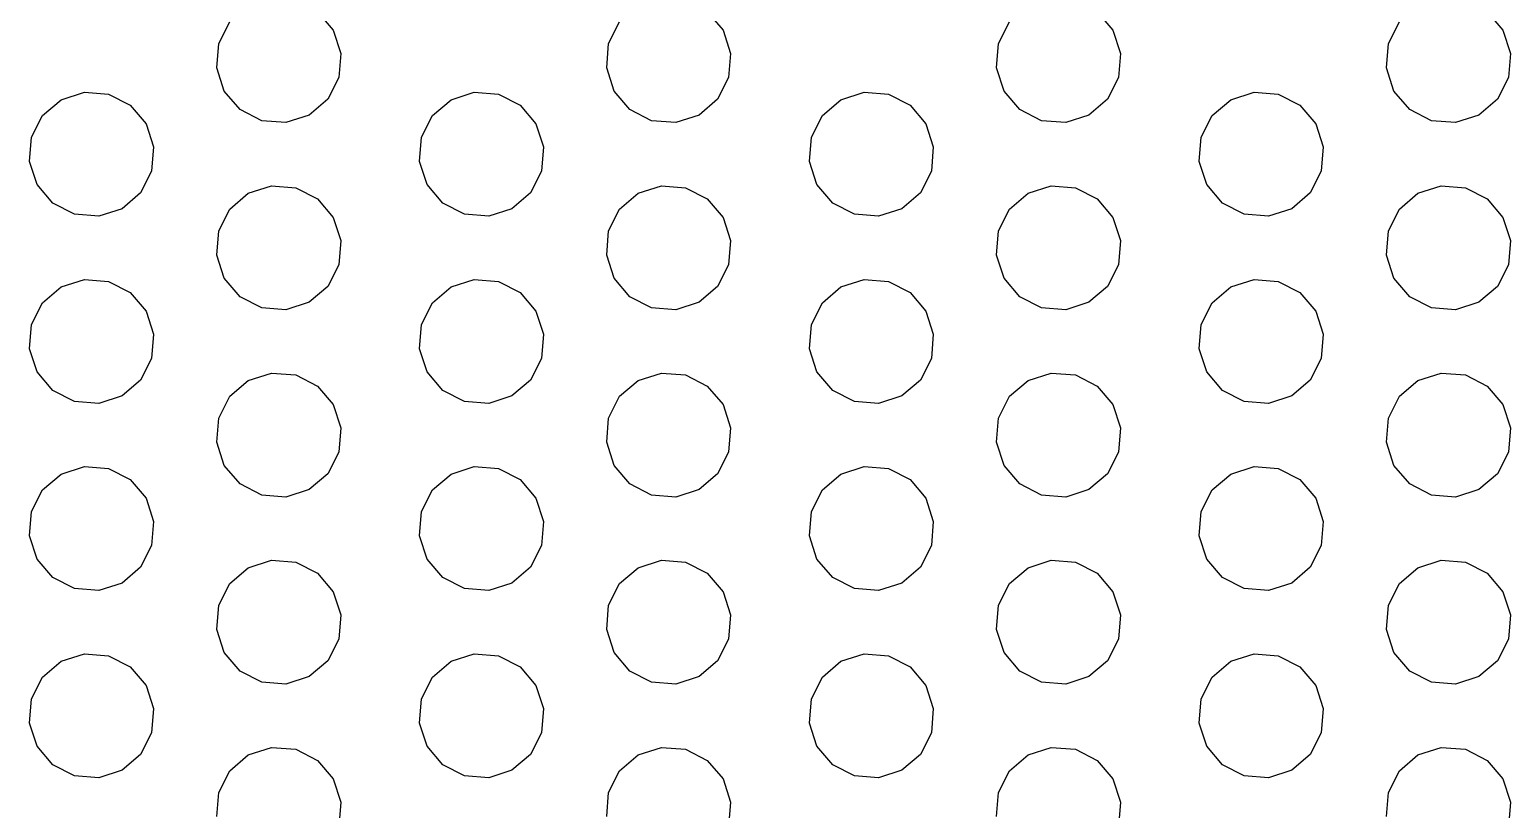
# Model space of a CAD drawing. Header units: metres. Extents: x 50 to 377, y 20 to 300.
# Drawn here: x 300.56 to 324.3, y 71.76 to 84.26 of the extents above; entities that cross this region are included whole.
import ezdxf

# ---------------------------------------------------------------- set-up
doc = ezdxf.new("R2010")
doc.units = ezdxf.units.M

msp = doc.modelspace()

# ---------------------------------------------------------------- linework, layer by layer
at = {"layer": 'Layer0'}
for p, q in [((305.177, 84.547, 0), (305.43, 84.25, 0)), ((311.427, 84.547, 0), (311.68, 84.25, 0)), ((317.677, 84.547, 0), (317.93, 84.25, 0)), ((323.927, 84.547, 0), (324.18, 84.25, 0)), ((303.595, 84.035, 0), (303.772, 84.383, 0)), ((309.845, 84.035, 0), (310.022, 84.383, 0)), ((316.095, 84.035, 0), (316.272, 84.383, 0)), ((322.345, 84.035, 0), (322.522, 84.383, 0)), ((303.564, 83.646, 0), (303.595, 84.035, 0)), ((305.43, 84.25, 0), (305.55, 83.879, 0)), ((309.814, 83.646, 0), (309.845, 84.035, 0)), ((311.68, 84.25, 0), (311.8, 83.879, 0)), ((316.064, 83.646, 0), (316.095, 84.035, 0)), ((317.93, 84.25, 0), (318.05, 83.879, 0)), ((322.314, 83.646, 0), (322.345, 84.035, 0)), ((324.18, 84.25, 0), (324.3, 83.879, 0)), ((305.55, 83.879, 0), (305.519, 83.49, 0)), ((311.8, 83.879, 0), (311.769, 83.49, 0)), ((318.05, 83.879, 0), (318.019, 83.49, 0)), ((324.3, 83.879, 0), (324.269, 83.49, 0)), ((303.684, 83.275, 0), (303.564, 83.646, 0)), ((309.934, 83.275, 0), (309.814, 83.646, 0)), ((316.184, 83.275, 0), (316.064, 83.646, 0)), ((322.434, 83.275, 0), (322.314, 83.646, 0)), ((305.519, 83.49, 0), (305.342, 83.143, 0)), ((311.769, 83.49, 0), (311.592, 83.143, 0)), ((318.019, 83.49, 0), (317.842, 83.143, 0)), ((324.269, 83.49, 0), (324.092, 83.143, 0)), ((300.772, 82.883, 0), (301.069, 83.136, 0)), ((301.069, 83.136, 0), (301.441, 83.256, 0)), ((301.441, 83.256, 0), (301.83, 83.225, 0)), ((301.83, 83.225, 0), (302.177, 83.047, 0)), ((303.937, 82.978, 0), (303.684, 83.275, 0)), ((305.342, 83.143, 0), (305.045, 82.89, 0)), ((307.022, 82.883, 0), (307.319, 83.136, 0)), ((307.319, 83.136, 0), (307.691, 83.256, 0)), ((307.691, 83.256, 0), (308.08, 83.225, 0)), ((308.08, 83.225, 0), (308.427, 83.047, 0)), ((310.187, 82.978, 0), (309.934, 83.275, 0)), ((311.592, 83.143, 0), (311.295, 82.89, 0)), ((313.272, 82.883, 0), (313.569, 83.136, 0)), ((313.569, 83.136, 0), (313.941, 83.256, 0)), ((313.941, 83.256, 0), (314.33, 83.225, 0)), ((314.33, 83.225, 0), (314.677, 83.047, 0)), ((316.437, 82.978, 0), (316.184, 83.275, 0)), ((317.842, 83.143, 0), (317.545, 82.89, 0)), ((319.522, 82.883, 0), (319.819, 83.136, 0)), ((319.819, 83.136, 0), (320.191, 83.256, 0)), ((320.191, 83.256, 0), (320.58, 83.225, 0)), ((320.58, 83.225, 0), (320.927, 83.047, 0)), ((322.687, 82.978, 0), (322.434, 83.275, 0)), ((324.092, 83.143, 0), (323.795, 82.89, 0)), ((300.595, 82.535, 0), (300.772, 82.883, 0)), ((302.177, 83.047, 0), (302.43, 82.75, 0)), ((304.284, 82.8, 0), (303.937, 82.978, 0)), ((305.045, 82.89, 0), (304.673, 82.769, 0)), ((306.845, 82.535, 0), (307.022, 82.883, 0)), ((308.427, 83.047, 0), (308.68, 82.75, 0)), ((310.534, 82.8, 0), (310.187, 82.978, 0)), ((311.295, 82.89, 0), (310.923, 82.769, 0)), ((313.095, 82.535, 0), (313.272, 82.883, 0)), ((314.677, 83.047, 0), (314.93, 82.75, 0)), ((316.784, 82.8, 0), (316.437, 82.978, 0)), ((317.545, 82.89, 0), (317.173, 82.769, 0)), ((319.345, 82.535, 0), (319.522, 82.883, 0)), ((320.927, 83.047, 0), (321.18, 82.75, 0)), ((323.034, 82.8, 0), (322.687, 82.978, 0)), ((323.795, 82.89, 0), (323.423, 82.769, 0)), ((302.43, 82.75, 0), (302.55, 82.379, 0)), ((304.673, 82.769, 0), (304.284, 82.8, 0)), ((308.68, 82.75, 0), (308.8, 82.379, 0)), ((310.923, 82.769, 0), (310.534, 82.8, 0)), ((314.93, 82.75, 0), (315.05, 82.379, 0)), ((317.173, 82.769, 0), (316.784, 82.8, 0)), ((321.18, 82.75, 0), (321.3, 82.379, 0)), ((323.423, 82.769, 0), (323.034, 82.8, 0)), ((300.564, 82.146, 0), (300.595, 82.535, 0)), ((302.55, 82.379, 0), (302.519, 81.99, 0)), ((306.814, 82.146, 0), (306.845, 82.535, 0)), ((308.8, 82.379, 0), (308.769, 81.99, 0)), ((313.064, 82.146, 0), (313.095, 82.535, 0)), ((315.05, 82.379, 0), (315.019, 81.99, 0)), ((319.314, 82.146, 0), (319.345, 82.535, 0)), ((321.3, 82.379, 0), (321.269, 81.99, 0)), ((300.684, 81.775, 0), (300.564, 82.146, 0)), ((306.934, 81.775, 0), (306.814, 82.146, 0)), ((313.184, 81.775, 0), (313.064, 82.146, 0)), ((319.434, 81.775, 0), (319.314, 82.146, 0)), ((302.519, 81.99, 0), (302.342, 81.643, 0)), ((308.769, 81.99, 0), (308.592, 81.643, 0)), ((315.019, 81.99, 0), (314.842, 81.643, 0)), ((321.269, 81.99, 0), (321.092, 81.643, 0)), ((300.937, 81.478, 0), (300.684, 81.775, 0)), ((304.069, 81.636, 0), (304.441, 81.756, 0)), ((304.441, 81.756, 0), (304.83, 81.725, 0)), ((304.83, 81.725, 0), (305.177, 81.547, 0)), ((307.187, 81.478, 0), (306.934, 81.775, 0)), ((310.319, 81.636, 0), (310.691, 81.756, 0)), ((310.691, 81.756, 0), (311.08, 81.725, 0)), ((311.08, 81.725, 0), (311.427, 81.547, 0)), ((313.437, 81.478, 0), (313.184, 81.775, 0)), ((316.569, 81.636, 0), (316.941, 81.756, 0)), ((316.941, 81.756, 0), (317.33, 81.725, 0)), ((317.33, 81.725, 0), (317.677, 81.547, 0)), ((319.687, 81.478, 0), (319.434, 81.775, 0)), ((322.819, 81.636, 0), (323.191, 81.756, 0)), ((323.191, 81.756, 0), (323.58, 81.725, 0)), ((323.58, 81.725, 0), (323.927, 81.547, 0)), ((301.284, 81.3, 0), (300.937, 81.478, 0)), ((302.342, 81.643, 0), (302.045, 81.39, 0)), ((303.772, 81.383, 0), (304.069, 81.636, 0)), ((305.177, 81.547, 0), (305.43, 81.25, 0)), ((307.534, 81.3, 0), (307.187, 81.478, 0)), ((308.592, 81.643, 0), (308.295, 81.39, 0)), ((310.022, 81.383, 0), (310.319, 81.636, 0)), ((311.427, 81.547, 0), (311.68, 81.25, 0)), ((313.784, 81.3, 0), (313.437, 81.478, 0)), ((314.842, 81.643, 0), (314.545, 81.39, 0)), ((316.272, 81.383, 0), (316.569, 81.636, 0)), ((317.677, 81.547, 0), (317.93, 81.25, 0)), ((320.034, 81.3, 0), (319.687, 81.478, 0)), ((321.092, 81.643, 0), (320.795, 81.39, 0)), ((322.522, 81.383, 0), (322.819, 81.636, 0)), ((323.927, 81.547, 0), (324.18, 81.25, 0)), ((301.673, 81.269, 0), (301.284, 81.3, 0)), ((302.045, 81.39, 0), (301.673, 81.269, 0)), ((303.595, 81.035, 0), (303.772, 81.383, 0)), ((305.43, 81.25, 0), (305.55, 80.879, 0)), ((307.923, 81.269, 0), (307.534, 81.3, 0)), ((308.295, 81.39, 0), (307.923, 81.269, 0)), ((309.845, 81.035, 0), (310.022, 81.383, 0)), ((311.68, 81.25, 0), (311.8, 80.879, 0)), ((314.173, 81.269, 0), (313.784, 81.3, 0)), ((314.545, 81.39, 0), (314.173, 81.269, 0)), ((316.095, 81.035, 0), (316.272, 81.383, 0)), ((317.93, 81.25, 0), (318.05, 80.879, 0)), ((320.423, 81.269, 0), (320.034, 81.3, 0)), ((320.795, 81.39, 0), (320.423, 81.269, 0)), ((322.345, 81.035, 0), (322.522, 81.383, 0)), ((324.18, 81.25, 0), (324.3, 80.879, 0)), ((303.564, 80.646, 0), (303.595, 81.035, 0)), ((309.814, 80.646, 0), (309.845, 81.035, 0)), ((316.064, 80.646, 0), (316.095, 81.035, 0)), ((322.314, 80.646, 0), (322.345, 81.035, 0)), ((305.55, 80.879, 0), (305.519, 80.49, 0)), ((311.8, 80.879, 0), (311.769, 80.49, 0)), ((318.05, 80.879, 0), (318.019, 80.49, 0)), ((324.3, 80.879, 0), (324.269, 80.49, 0)), ((303.684, 80.275, 0), (303.564, 80.646, 0)), ((305.519, 80.49, 0), (305.342, 80.143, 0)), ((309.934, 80.275, 0), (309.814, 80.646, 0)), ((311.769, 80.49, 0), (311.592, 80.143, 0)), ((316.184, 80.275, 0), (316.064, 80.646, 0)), ((318.019, 80.49, 0), (317.842, 80.143, 0)), ((322.434, 80.275, 0), (322.314, 80.646, 0)), ((324.269, 80.49, 0), (324.092, 80.143, 0)), ((301.069, 80.136, 0), (301.441, 80.256, 0)), ((301.441, 80.256, 0), (301.83, 80.225, 0)), ((303.937, 79.978, 0), (303.684, 80.275, 0)), ((307.319, 80.136, 0), (307.691, 80.256, 0)), ((307.691, 80.256, 0), (308.08, 80.225, 0)), ((310.187, 79.978, 0), (309.934, 80.275, 0)), ((313.569, 80.136, 0), (313.941, 80.256, 0)), ((313.941, 80.256, 0), (314.33, 80.225, 0)), ((316.437, 79.978, 0), (316.184, 80.275, 0)), ((319.819, 80.136, 0), (320.191, 80.256, 0)), ((320.191, 80.256, 0), (320.58, 80.225, 0)), ((322.687, 79.978, 0), (322.434, 80.275, 0)), ((300.772, 79.883, 0), (301.069, 80.136, 0)), ((301.83, 80.225, 0), (302.177, 80.047, 0)), ((302.177, 80.047, 0), (302.43, 79.75, 0)), ((305.342, 80.143, 0), (305.045, 79.89, 0)), ((307.022, 79.883, 0), (307.319, 80.136, 0)), ((308.08, 80.225, 0), (308.427, 80.047, 0)), ((308.427, 80.047, 0), (308.68, 79.75, 0)), ((311.592, 80.143, 0), (311.295, 79.89, 0)), ((313.272, 79.883, 0), (313.569, 80.136, 0)), ((314.33, 80.225, 0), (314.677, 80.047, 0)), ((314.677, 80.047, 0), (314.93, 79.75, 0)), ((317.842, 80.143, 0), (317.545, 79.89, 0)), ((319.522, 79.883, 0), (319.819, 80.136, 0)), ((320.58, 80.225, 0), (320.927, 80.047, 0)), ((320.927, 80.047, 0), (321.18, 79.75, 0)), ((324.092, 80.143, 0), (323.795, 79.89, 0)), ((300.595, 79.535, 0), (300.772, 79.883, 0)), ((304.284, 79.8, 0), (303.937, 79.978, 0)), ((304.673, 79.769, 0), (304.284, 79.8, 0)), ((305.045, 79.89, 0), (304.673, 79.769, 0)), ((306.845, 79.535, 0), (307.022, 79.883, 0)), ((310.534, 79.8, 0), (310.187, 79.978, 0)), ((310.923, 79.769, 0), (310.534, 79.8, 0)), ((311.295, 79.89, 0), (310.923, 79.769, 0)), ((313.095, 79.535, 0), (313.272, 79.883, 0)), ((316.784, 79.8, 0), (316.437, 79.978, 0)), ((317.173, 79.769, 0), (316.784, 79.8, 0)), ((317.545, 79.89, 0), (317.173, 79.769, 0)), ((319.345, 79.535, 0), (319.522, 79.883, 0)), ((323.034, 79.8, 0), (322.687, 79.978, 0)), ((323.423, 79.769, 0), (323.034, 79.8, 0)), ((323.795, 79.89, 0), (323.423, 79.769, 0)), ((300.564, 79.146, 0), (300.595, 79.535, 0)), ((302.43, 79.75, 0), (302.55, 79.379, 0)), ((306.814, 79.146, 0), (306.845, 79.535, 0)), ((308.68, 79.75, 0), (308.8, 79.379, 0)), ((313.064, 79.146, 0), (313.095, 79.535, 0)), ((314.93, 79.75, 0), (315.05, 79.379, 0)), ((319.314, 79.146, 0), (319.345, 79.535, 0)), ((321.18, 79.75, 0), (321.3, 79.379, 0)), ((302.55, 79.379, 0), (302.519, 78.99, 0)), ((308.8, 79.379, 0), (308.769, 78.99, 0)), ((315.05, 79.379, 0), (315.019, 78.99, 0)), ((321.3, 79.379, 0), (321.269, 78.99, 0)), ((300.684, 78.775, 0), (300.564, 79.146, 0)), ((306.934, 78.775, 0), (306.814, 79.146, 0)), ((313.184, 78.775, 0), (313.064, 79.146, 0)), ((319.434, 78.775, 0), (319.314, 79.146, 0)), ((302.519, 78.99, 0), (302.342, 78.643, 0)), ((308.769, 78.99, 0), (308.592, 78.643, 0)), ((315.019, 78.99, 0), (314.842, 78.643, 0)), ((321.269, 78.99, 0), (321.092, 78.643, 0)), ((300.937, 78.478, 0), (300.684, 78.775, 0)), ((302.342, 78.643, 0), (302.045, 78.39, 0)), ((303.772, 78.383, 0), (304.069, 78.636, 0)), ((304.069, 78.636, 0), (304.441, 78.756, 0)), ((304.441, 78.756, 0), (304.83, 78.725, 0)), ((304.83, 78.725, 0), (305.177, 78.547, 0)), ((307.187, 78.478, 0), (306.934, 78.775, 0)), ((308.592, 78.643, 0), (308.295, 78.39, 0)), ((310.022, 78.383, 0), (310.319, 78.636, 0)), ((310.319, 78.636, 0), (310.691, 78.756, 0)), ((310.691, 78.756, 0), (311.08, 78.725, 0)), ((311.08, 78.725, 0), (311.427, 78.547, 0)), ((313.437, 78.478, 0), (313.184, 78.775, 0)), ((314.842, 78.643, 0), (314.545, 78.39, 0)), ((316.272, 78.383, 0), (316.569, 78.636, 0)), ((316.569, 78.636, 0), (316.941, 78.756, 0)), ((316.941, 78.756, 0), (317.33, 78.725, 0)), ((317.33, 78.725, 0), (317.677, 78.547, 0)), ((319.687, 78.478, 0), (319.434, 78.775, 0)), ((321.092, 78.643, 0), (320.795, 78.39, 0)), ((322.522, 78.383, 0), (322.819, 78.636, 0)), ((322.819, 78.636, 0), (323.191, 78.756, 0)), ((323.191, 78.756, 0), (323.58, 78.725, 0)), ((323.58, 78.725, 0), (323.927, 78.547, 0)), ((301.284, 78.3, 0), (300.937, 78.478, 0)), ((302.045, 78.39, 0), (301.673, 78.269, 0)), ((303.595, 78.035, 0), (303.772, 78.383, 0)), ((305.177, 78.547, 0), (305.43, 78.25, 0)), ((307.534, 78.3, 0), (307.187, 78.478, 0)), ((308.295, 78.39, 0), (307.923, 78.269, 0)), ((309.845, 78.035, 0), (310.022, 78.383, 0)), ((311.427, 78.547, 0), (311.68, 78.25, 0)), ((313.784, 78.3, 0), (313.437, 78.478, 0)), ((314.545, 78.39, 0), (314.173, 78.269, 0)), ((316.095, 78.035, 0), (316.272, 78.383, 0)), ((317.677, 78.547, 0), (317.93, 78.25, 0)), ((320.034, 78.3, 0), (319.687, 78.478, 0)), ((320.795, 78.39, 0), (320.423, 78.269, 0)), ((322.345, 78.035, 0), (322.522, 78.383, 0)), ((323.927, 78.547, 0), (324.18, 78.25, 0)), ((301.673, 78.269, 0), (301.284, 78.3, 0)), ((305.43, 78.25, 0), (305.55, 77.879, 0)), ((307.923, 78.269, 0), (307.534, 78.3, 0)), ((311.68, 78.25, 0), (311.8, 77.879, 0)), ((314.173, 78.269, 0), (313.784, 78.3, 0)), ((317.93, 78.25, 0), (318.05, 77.879, 0)), ((320.423, 78.269, 0), (320.034, 78.3, 0)), ((324.18, 78.25, 0), (324.3, 77.879, 0)), ((303.564, 77.646, 0), (303.595, 78.035, 0)), ((305.55, 77.879, 0), (305.519, 77.49, 0)), ((309.814, 77.646, 0), (309.845, 78.035, 0)), ((311.8, 77.879, 0), (311.769, 77.49, 0)), ((316.064, 77.646, 0), (316.095, 78.035, 0)), ((318.05, 77.879, 0), (318.019, 77.49, 0)), ((322.314, 77.646, 0), (322.345, 78.035, 0)), ((324.3, 77.879, 0), (324.269, 77.49, 0)), ((303.684, 77.275, 0), (303.564, 77.646, 0)), ((309.934, 77.275, 0), (309.814, 77.646, 0)), ((316.184, 77.275, 0), (316.064, 77.646, 0)), ((322.434, 77.275, 0), (322.314, 77.646, 0)), ((305.519, 77.49, 0), (305.342, 77.143, 0)), ((311.769, 77.49, 0), (311.592, 77.143, 0)), ((318.019, 77.49, 0), (317.842, 77.143, 0)), ((324.269, 77.49, 0), (324.092, 77.143, 0)), ((301.069, 77.136, 0), (301.441, 77.256, 0)), ((301.441, 77.256, 0), (301.83, 77.225, 0)), ((301.83, 77.225, 0), (302.177, 77.047, 0)), ((303.937, 76.978, 0), (303.684, 77.275, 0)), ((307.319, 77.136, 0), (307.691, 77.256, 0)), ((307.691, 77.256, 0), (308.08, 77.225, 0)), ((308.08, 77.225, 0), (308.427, 77.047, 0)), ((310.187, 76.978, 0), (309.934, 77.275, 0)), ((313.569, 77.136, 0), (313.941, 77.256, 0)), ((313.941, 77.256, 0), (314.33, 77.225, 0)), ((314.33, 77.225, 0), (314.677, 77.047, 0)), ((316.437, 76.978, 0), (316.184, 77.275, 0)), ((319.819, 77.136, 0), (320.191, 77.256, 0)), ((320.191, 77.256, 0), (320.58, 77.225, 0)), ((320.58, 77.225, 0), (320.927, 77.047, 0)), ((322.687, 76.978, 0), (322.434, 77.275, 0)), ((300.772, 76.883, 0), (301.069, 77.136, 0)), ((302.177, 77.047, 0), (302.43, 76.75, 0)), ((304.284, 76.8, 0), (303.937, 76.978, 0)), ((305.342, 77.143, 0), (305.045, 76.89, 0)), ((307.022, 76.883, 0), (307.319, 77.136, 0)), ((308.427, 77.047, 0), (308.68, 76.75, 0)), ((310.534, 76.8, 0), (310.187, 76.978, 0)), ((311.592, 77.143, 0), (311.295, 76.89, 0)), ((313.272, 76.883, 0), (313.569, 77.136, 0)), ((314.677, 77.047, 0), (314.93, 76.75, 0)), ((316.784, 76.8, 0), (316.437, 76.978, 0)), ((317.842, 77.143, 0), (317.545, 76.89, 0)), ((319.522, 76.883, 0), (319.819, 77.136, 0)), ((320.927, 77.047, 0), (321.18, 76.75, 0)), ((323.034, 76.8, 0), (322.687, 76.978, 0)), ((324.092, 77.143, 0), (323.795, 76.89, 0)), ((300.595, 76.535, 0), (300.772, 76.883, 0)), ((302.43, 76.75, 0), (302.55, 76.379, 0)), ((304.673, 76.769, 0), (304.284, 76.8, 0)), ((305.045, 76.89, 0), (304.673, 76.769, 0)), ((306.845, 76.535, 0), (307.022, 76.883, 0)), ((308.68, 76.75, 0), (308.8, 76.379, 0)), ((310.923, 76.769, 0), (310.534, 76.8, 0)), ((311.295, 76.89, 0), (310.923, 76.769, 0)), ((313.095, 76.535, 0), (313.272, 76.883, 0)), ((314.93, 76.75, 0), (315.05, 76.379, 0)), ((317.173, 76.769, 0), (316.784, 76.8, 0)), ((317.545, 76.89, 0), (317.173, 76.769, 0)), ((319.345, 76.535, 0), (319.522, 76.883, 0)), ((321.18, 76.75, 0), (321.3, 76.379, 0)), ((323.423, 76.769, 0), (323.034, 76.8, 0)), ((323.795, 76.89, 0), (323.423, 76.769, 0)), ((300.564, 76.146, 0), (300.595, 76.535, 0)), ((306.814, 76.146, 0), (306.845, 76.535, 0)), ((313.064, 76.146, 0), (313.095, 76.535, 0)), ((319.314, 76.146, 0), (319.345, 76.535, 0)), ((302.55, 76.379, 0), (302.519, 75.99, 0)), ((308.8, 76.379, 0), (308.769, 75.99, 0)), ((315.05, 76.379, 0), (315.019, 75.99, 0)), ((321.3, 76.379, 0), (321.269, 75.99, 0)), ((300.684, 75.775, 0), (300.564, 76.146, 0)), ((302.519, 75.99, 0), (302.342, 75.643, 0)), ((306.934, 75.775, 0), (306.814, 76.146, 0)), ((308.769, 75.99, 0), (308.592, 75.643, 0)), ((313.184, 75.775, 0), (313.064, 76.146, 0)), ((315.019, 75.99, 0), (314.842, 75.643, 0)), ((319.434, 75.775, 0), (319.314, 76.146, 0)), ((321.269, 75.99, 0), (321.092, 75.643, 0)), ((300.937, 75.478, 0), (300.684, 75.775, 0)), ((304.069, 75.636, 0), (304.441, 75.756, 0)), ((304.441, 75.756, 0), (304.83, 75.725, 0)), ((304.83, 75.725, 0), (305.177, 75.547, 0)), ((307.187, 75.478, 0), (306.934, 75.775, 0)), ((310.319, 75.636, 0), (310.691, 75.756, 0)), ((310.691, 75.756, 0), (311.08, 75.725, 0)), ((311.08, 75.725, 0), (311.427, 75.547, 0)), ((313.437, 75.478, 0), (313.184, 75.775, 0)), ((316.569, 75.636, 0), (316.941, 75.756, 0)), ((316.941, 75.756, 0), (317.33, 75.725, 0)), ((317.33, 75.725, 0), (317.677, 75.547, 0)), ((319.687, 75.478, 0), (319.434, 75.775, 0)), ((322.819, 75.636, 0), (323.191, 75.756, 0)), ((323.191, 75.756, 0), (323.58, 75.725, 0)), ((323.58, 75.725, 0), (323.927, 75.547, 0)), ((302.342, 75.643, 0), (302.045, 75.39, 0)), ((303.772, 75.383, 0), (304.069, 75.636, 0)), ((305.177, 75.547, 0), (305.43, 75.25, 0)), ((308.592, 75.643, 0), (308.295, 75.39, 0)), ((310.022, 75.383, 0), (310.319, 75.636, 0)), ((311.427, 75.547, 0), (311.68, 75.25, 0)), ((314.842, 75.643, 0), (314.545, 75.39, 0)), ((316.272, 75.383, 0), (316.569, 75.636, 0)), ((317.677, 75.547, 0), (317.93, 75.25, 0)), ((321.092, 75.643, 0), (320.795, 75.39, 0)), ((322.522, 75.383, 0), (322.819, 75.636, 0)), ((323.927, 75.547, 0), (324.18, 75.25, 0)), ((301.284, 75.3, 0), (300.937, 75.478, 0)), ((301.673, 75.269, 0), (301.284, 75.3, 0)), ((302.045, 75.39, 0), (301.673, 75.269, 0)), ((303.595, 75.035, 0), (303.772, 75.383, 0)), ((305.43, 75.25, 0), (305.55, 74.879, 0)), ((307.534, 75.3, 0), (307.187, 75.478, 0)), ((307.923, 75.269, 0), (307.534, 75.3, 0)), ((308.295, 75.39, 0), (307.923, 75.269, 0)), ((309.845, 75.035, 0), (310.022, 75.383, 0)), ((311.68, 75.25, 0), (311.8, 74.879, 0)), ((313.784, 75.3, 0), (313.437, 75.478, 0)), ((314.173, 75.269, 0), (313.784, 75.3, 0)), ((314.545, 75.39, 0), (314.173, 75.269, 0)), ((316.095, 75.035, 0), (316.272, 75.383, 0)), ((317.93, 75.25, 0), (318.05, 74.879, 0)), ((320.034, 75.3, 0), (319.687, 75.478, 0)), ((320.423, 75.269, 0), (320.034, 75.3, 0)), ((320.795, 75.39, 0), (320.423, 75.269, 0)), ((322.345, 75.035, 0), (322.522, 75.383, 0)), ((324.18, 75.25, 0), (324.3, 74.879, 0)), ((303.564, 74.646, 0), (303.595, 75.035, 0)), ((309.814, 74.646, 0), (309.845, 75.035, 0)), ((316.064, 74.646, 0), (316.095, 75.035, 0)), ((322.314, 74.646, 0), (322.345, 75.035, 0)), ((305.55, 74.879, 0), (305.519, 74.49, 0)), ((311.8, 74.879, 0), (311.769, 74.49, 0)), ((318.05, 74.879, 0), (318.019, 74.49, 0)), ((324.3, 74.879, 0), (324.269, 74.49, 0)), ((303.684, 74.275, 0), (303.564, 74.646, 0)), ((309.934, 74.275, 0), (309.814, 74.646, 0)), ((316.184, 74.275, 0), (316.064, 74.646, 0)), ((322.434, 74.275, 0), (322.314, 74.646, 0)), ((305.519, 74.49, 0), (305.342, 74.143, 0)), ((311.769, 74.49, 0), (311.592, 74.143, 0)), ((318.019, 74.49, 0), (317.842, 74.143, 0)), ((324.269, 74.49, 0), (324.092, 74.143, 0)), ((300.772, 73.883, 0), (301.069, 74.136, 0)), ((301.069, 74.136, 0), (301.441, 74.256, 0)), ((301.441, 74.256, 0), (301.83, 74.225, 0)), ((301.83, 74.225, 0), (302.177, 74.047, 0)), ((303.937, 73.978, 0), (303.684, 74.275, 0)), ((305.342, 74.143, 0), (305.045, 73.89, 0)), ((307.022, 73.883, 0), (307.319, 74.136, 0)), ((307.319, 74.136, 0), (307.691, 74.256, 0)), ((307.691, 74.256, 0), (308.08, 74.225, 0)), ((308.08, 74.225, 0), (308.427, 74.047, 0)), ((310.187, 73.978, 0), (309.934, 74.275, 0)), ((311.592, 74.143, 0), (311.295, 73.89, 0)), ((313.272, 73.883, 0), (313.569, 74.136, 0)), ((313.569, 74.136, 0), (313.941, 74.256, 0)), ((313.941, 74.256, 0), (314.33, 74.225, 0)), ((314.33, 74.225, 0), (314.677, 74.047, 0)), ((316.437, 73.978, 0), (316.184, 74.275, 0)), ((317.842, 74.143, 0), (317.545, 73.89, 0)), ((319.522, 73.883, 0), (319.819, 74.136, 0)), ((319.819, 74.136, 0), (320.191, 74.256, 0)), ((320.191, 74.256, 0), (320.58, 74.225, 0)), ((320.58, 74.225, 0), (320.927, 74.047, 0)), ((322.687, 73.978, 0), (322.434, 74.275, 0)), ((324.092, 74.143, 0), (323.795, 73.89, 0)), ((300.595, 73.535, 0), (300.772, 73.883, 0)), ((302.177, 74.047, 0), (302.43, 73.75, 0)), ((304.284, 73.8, 0), (303.937, 73.978, 0)), ((305.045, 73.89, 0), (304.673, 73.769, 0)), ((306.845, 73.535, 0), (307.022, 73.883, 0)), ((308.427, 74.047, 0), (308.68, 73.75, 0)), ((310.534, 73.8, 0), (310.187, 73.978, 0)), ((311.295, 73.89, 0), (310.923, 73.769, 0)), ((313.095, 73.535, 0), (313.272, 73.883, 0)), ((314.677, 74.047, 0), (314.93, 73.75, 0)), ((316.784, 73.8, 0), (316.437, 73.978, 0)), ((317.545, 73.89, 0), (317.173, 73.769, 0)), ((319.345, 73.535, 0), (319.522, 73.883, 0)), ((320.927, 74.047, 0), (321.18, 73.75, 0)), ((323.034, 73.8, 0), (322.687, 73.978, 0)), ((323.795, 73.89, 0), (323.423, 73.769, 0)), ((302.43, 73.75, 0), (302.55, 73.379, 0)), ((304.673, 73.769, 0), (304.284, 73.8, 0)), ((308.68, 73.75, 0), (308.8, 73.379, 0)), ((310.923, 73.769, 0), (310.534, 73.8, 0)), ((314.93, 73.75, 0), (315.05, 73.379, 0)), ((317.173, 73.769, 0), (316.784, 73.8, 0)), ((321.18, 73.75, 0), (321.3, 73.379, 0)), ((323.423, 73.769, 0), (323.034, 73.8, 0)), ((300.564, 73.146, 0), (300.595, 73.535, 0)), ((302.55, 73.379, 0), (302.519, 72.99, 0)), ((306.814, 73.146, 0), (306.845, 73.535, 0)), ((308.8, 73.379, 0), (308.769, 72.99, 0)), ((313.064, 73.146, 0), (313.095, 73.535, 0)), ((315.05, 73.379, 0), (315.019, 72.99, 0)), ((319.314, 73.146, 0), (319.345, 73.535, 0)), ((321.3, 73.379, 0), (321.269, 72.99, 0)), ((300.684, 72.775, 0), (300.564, 73.146, 0)), ((306.934, 72.775, 0), (306.814, 73.146, 0)), ((313.184, 72.775, 0), (313.064, 73.146, 0)), ((319.434, 72.775, 0), (319.314, 73.146, 0)), ((302.519, 72.99, 0), (302.342, 72.643, 0)), ((308.769, 72.99, 0), (308.592, 72.643, 0)), ((315.019, 72.99, 0), (314.842, 72.643, 0)), ((321.269, 72.99, 0), (321.092, 72.643, 0)), ((300.937, 72.478, 0), (300.684, 72.775, 0)), ((302.342, 72.643, 0), (302.045, 72.39, 0)), ((303.772, 72.383, 0), (304.069, 72.636, 0)), ((304.069, 72.636, 0), (304.441, 72.756, 0)), ((304.441, 72.756, 0), (304.83, 72.725, 0)), ((304.83, 72.725, 0), (305.177, 72.547, 0)), ((307.187, 72.478, 0), (306.934, 72.775, 0)), ((308.592, 72.643, 0), (308.295, 72.39, 0)), ((310.022, 72.383, 0), (310.319, 72.636, 0)), ((310.319, 72.636, 0), (310.691, 72.756, 0)), ((310.691, 72.756, 0), (311.08, 72.725, 0)), ((311.08, 72.725, 0), (311.427, 72.547, 0)), ((313.437, 72.478, 0), (313.184, 72.775, 0)), ((314.842, 72.643, 0), (314.545, 72.39, 0)), ((316.272, 72.383, 0), (316.569, 72.636, 0)), ((316.569, 72.636, 0), (316.941, 72.756, 0)), ((316.941, 72.756, 0), (317.33, 72.725, 0)), ((317.33, 72.725, 0), (317.677, 72.547, 0)), ((319.687, 72.478, 0), (319.434, 72.775, 0)), ((321.092, 72.643, 0), (320.795, 72.39, 0)), ((322.522, 72.383, 0), (322.819, 72.636, 0)), ((322.819, 72.636, 0), (323.191, 72.756, 0)), ((323.191, 72.756, 0), (323.58, 72.725, 0)), ((323.58, 72.725, 0), (323.927, 72.547, 0)), ((301.284, 72.3, 0), (300.937, 72.478, 0)), ((305.177, 72.547, 0), (305.43, 72.25, 0)), ((307.534, 72.3, 0), (307.187, 72.478, 0)), ((311.427, 72.547, 0), (311.68, 72.25, 0)), ((313.784, 72.3, 0), (313.437, 72.478, 0)), ((317.677, 72.547, 0), (317.93, 72.25, 0)), ((320.034, 72.3, 0), (319.687, 72.478, 0)), ((323.927, 72.547, 0), (324.18, 72.25, 0)), ((301.673, 72.269, 0), (301.284, 72.3, 0)), ((302.045, 72.39, 0), (301.673, 72.269, 0)), ((303.595, 72.035, 0), (303.772, 72.383, 0)), ((305.43, 72.25, 0), (305.55, 71.879, 0)), ((307.923, 72.269, 0), (307.534, 72.3, 0)), ((308.295, 72.39, 0), (307.923, 72.269, 0)), ((309.845, 72.035, 0), (310.022, 72.383, 0)), ((311.68, 72.25, 0), (311.8, 71.879, 0)), ((314.173, 72.269, 0), (313.784, 72.3, 0)), ((314.545, 72.39, 0), (314.173, 72.269, 0)), ((316.095, 72.035, 0), (316.272, 72.383, 0)), ((317.93, 72.25, 0), (318.05, 71.879, 0)), ((320.423, 72.269, 0), (320.034, 72.3, 0)), ((320.795, 72.39, 0), (320.423, 72.269, 0)), ((322.345, 72.035, 0), (322.522, 72.383, 0)), ((324.18, 72.25, 0), (324.3, 71.879, 0)), ((303.564, 71.646, 0), (303.595, 72.035, 0)), ((309.814, 71.646, 0), (309.845, 72.035, 0)), ((316.064, 71.646, 0), (316.095, 72.035, 0)), ((322.314, 71.646, 0), (322.345, 72.035, 0)), ((305.55, 71.879, 0), (305.519, 71.49, 0)), ((311.8, 71.879, 0), (311.769, 71.49, 0)), ((318.05, 71.879, 0), (318.019, 71.49, 0)), ((324.3, 71.879, 0), (324.269, 71.49, 0))]:
    msp.add_line(p, q, dxfattribs=at)

doc.saveas('drawing.dxf')
